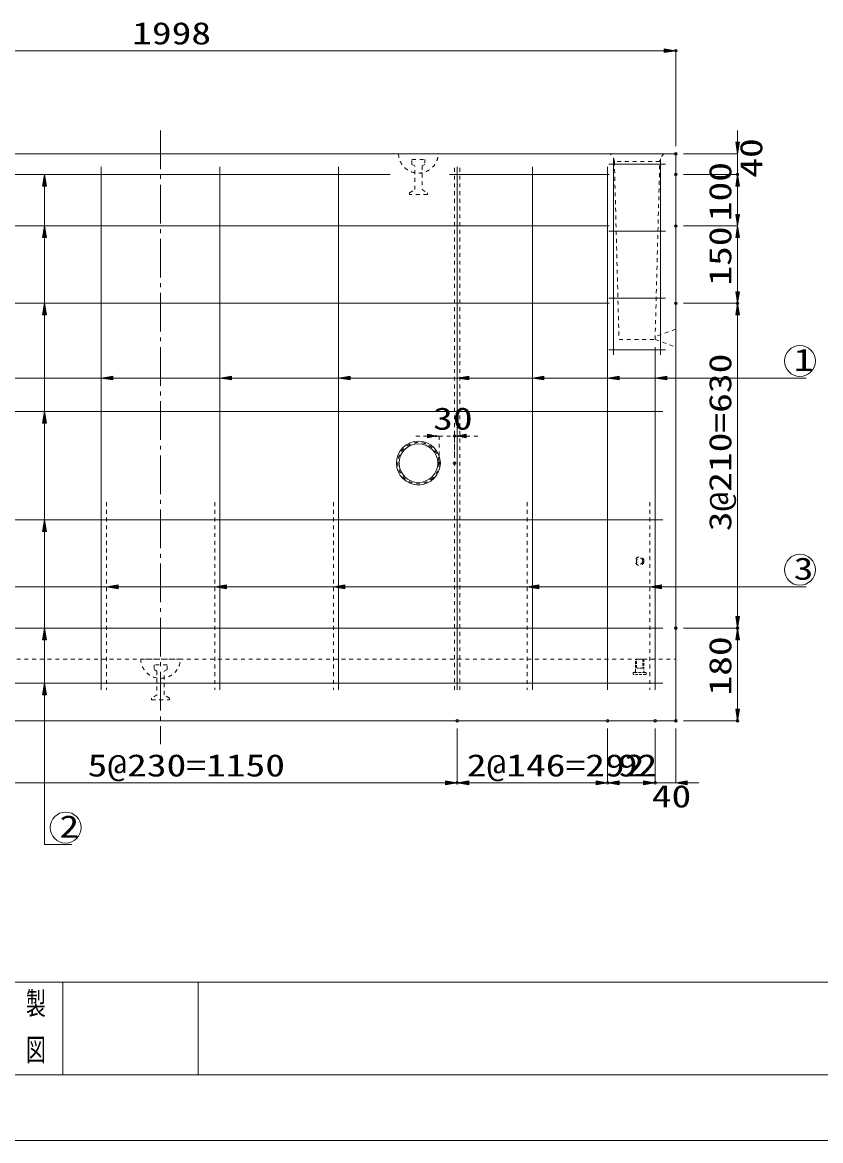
# Model space of a CAD drawing. Units: millimetres, scale not verified. Extents: x 0 to 6300, y 0 to 4455.
# Drawn here: x 1601 to 3149, y 0 to 2169 of the extents above; entities that cross this region are included whole.
import ezdxf
from ezdxf.enums import TextEntityAlignment as Align

# ---------------------------------------------------------------- set-up
doc = ezdxf.new("R2010")
doc.units = ezdxf.units.MM
doc.header["$LTSCALE"] = 10
doc.header["$PDMODE"] = 32
doc.header["$PDSIZE"] = 5
for name, pattern in [('USER1', [1.5, 0.75, -0.75]), ('USER2', [10.5, 7.5, -1.125, 0.75, -1.125]), ('USER3', [0.75, 0.5, -0.25])]:
    doc.linetypes.add(name, pattern=pattern)
for name, color, linetype, lineweight in [('0_11', 7, 'USER1', 13), ('Defpoints_3', 7, 'Continuous', 13), ('S-1', 2, 'USER1', 13), ('S-2', 3, 'Continuous', 13), ('S-4', 4, 'USER3', 13), ('S-Dim', 1, 'Continuous', 13), ('TTL-FRAM', 3, 'Continuous', 13), ('TTL-LINE', 2, 'Continuous', 13), ('TTL-TXT', 2, 'Continuous', 13), ('鉄筋径', 253, 'USER1', 13)]:
    doc.layers.add(name, color=color, linetype=linetype, lineweight=lineweight)
doc.styles.add('ＭＳ ゴシック', font='')
doc.styles.get('ＭＳ ゴシック').set_extended_font_data('MS Gothic')

# ---------------------------------------------------------------- blocks, each defined once
blk = doc.blocks.new('A$Cb643a5cb')
at = {"color": 2, "linetype": 'USER1', "lineweight": 13}
blk.add_line((77, 79), (0, 79), dxfattribs=at)
at = {"color": 4, "linetype": 'USER1', "lineweight": 13}
for p, q in [((51, 68), (26, 68)), ((26, 68), (26, 58.5)), ((51, 58.5), (51, 68)), ((26, 58.5), (31.5, 55.5)), ((31.5, 55.5), (31.5, 9.6)), ((45.5, 55.5), (51, 58.5)), ((45.5, 9.6), (45.5, 55.5)), ((31.5, 9.6), (21, 3.2)), ((21, 3.2), (21, 0)), ((21, 0), (56, 0)), ((56, 3.2), (45.5, 9.6)), ((56, 0), (56, 3.2))]:
    blk.add_line(p, q, dxfattribs=at)
at = {"color": 2, "linetype": 'USER1', "lineweight": 13}
blk.add_arc((38.5, 80), 38.5, 181.5077, 358.4923, dxfattribs=at)

msp = doc.modelspace()

# ---------------------------------------------------------------- hatches: boundary and pattern name
at = {"layer": 'S-Dim'}
for points in [[(2845.93, 2117.89), (2845.93, 2110.39), (2868.43, 2114.14)], [(2984.68, 1936.64), (2992.18, 1936.64), (2988.43, 1914.14)], [(1640.68, 1851.64), (1648.18, 1851.64), (1644.43, 1874.14)], [(2984.68, 1851.64), (2992.18, 1851.64), (2988.43, 1874.14)], [(2984.68, 1851.64), (2992.18, 1851.64), (2988.43, 1874.14)], [(2984.68, 1796.64), (2992.18, 1796.64), (2988.43, 1774.14)], [(1640.68, 1751.64), (1648.18, 1751.64), (1644.43, 1774.14)], [(2984.68, 1751.64), (2992.18, 1751.64), (2988.43, 1774.14)], [(2984.68, 1646.64), (2992.18, 1646.64), (2988.43, 1624.14)], [(1640.68, 1601.64), (1648.18, 1601.64), (1644.43, 1624.14)], [(2984.68, 1601.64), (2992.18, 1601.64), (2988.43, 1624.14)], [(1776.93, 1475.39), (1776.93, 1482.89), (1754.43, 1479.14)], [(2006.93, 1475.39), (2006.93, 1482.89), (1984.43, 1479.14)], [(2236.93, 1475.39), (2236.93, 1482.89), (2214.43, 1479.14)], [(2466.93, 1475.39), (2466.93, 1482.89), (2444.43, 1479.14)], [(2612.93, 1475.39), (2612.93, 1482.89), (2590.43, 1479.14)], [(2758.93, 1475.39), (2758.93, 1482.89), (2736.43, 1479.14)], [(2850.93, 1475.39), (2850.93, 1482.89), (2828.43, 1479.14)], [(1640.68, 1391.64), (1648.18, 1391.64), (1644.43, 1414.14)], [(1640.68, 1181.64), (1648.18, 1181.64), (1644.43, 1204.14)], [(1786.93, 1070.39), (1786.93, 1077.89), (1764.43, 1074.14)], [(1996.93, 1070.39), (1996.93, 1077.89), (1974.43, 1074.14)], [(2226.93, 1070.39), (2226.93, 1077.89), (2204.43, 1074.14)], [(2602.93, 1070.39), (2602.93, 1077.89), (2580.43, 1074.14)], [(2840.93, 1070.39), (2840.93, 1077.89), (2818.43, 1074.14)], [(2984.68, 1016.64), (2992.18, 1016.64), (2988.43, 994.14)], [(1640.68, 971.64), (1648.18, 971.64), (1644.43, 994.14)], [(2984.68, 971.64), (2992.18, 971.64), (2988.43, 994.14)], [(1640.68, 864.67), (1648.18, 864.67), (1644.43, 887.17)], [(2984.68, 836.64), (2992.18, 836.64), (2988.43, 814.14)], [(2421.93, 697.89), (2421.93, 690.39), (2444.43, 694.14)], [(2466.93, 697.89), (2466.93, 690.39), (2444.43, 694.14)], [(2713.93, 697.89), (2713.93, 690.39), (2736.43, 694.14)], [(2758.93, 697.89), (2758.93, 690.39), (2736.43, 694.14)], [(2805.93, 697.89), (2805.93, 690.39), (2828.43, 694.14)], [(2805.93, 697.89), (2805.93, 690.39), (2828.43, 694.14)], [(2890.93, 697.89), (2890.93, 690.39), (2868.43, 694.14)]]:
    msp.add_hatch(color=256, dxfattribs=at).paths.add_polyline_path(points)
at = {"layer": '鉄筋径'}
for points in [[(2386.93, 1370.48), (2386.93, 1362.98), (2409.43, 1366.73)], [(2461.93, 1370.48), (2461.93, 1362.98), (2439.43, 1366.73)]]:
    msp.add_hatch(color=256, dxfattribs=at).paths.add_polyline_path(points)

# ---------------------------------------------------------------- linework, layer by layer
at = {"layer": '0_11', "color": 2}
msp.add_line((2330.93, 1914.14), (2407.93, 1914.14), dxfattribs=at)
at = {"layer": '0_11', "color": 4}
for p, q in [((2356.93, 1893.64), (2356.93, 1903.14)), ((2356.93, 1903.14), (2381.93, 1903.14)), ((2362.43, 1890.64), (2356.93, 1893.64)), ((2362.43, 1844.74), (2362.43, 1890.64)), ((2381.93, 1893.64), (2376.43, 1890.64)), ((2376.43, 1890.64), (2376.43, 1844.74)), ((2381.93, 1903.14), (2381.93, 1893.64)), ((2351.93, 1838.34), (2362.43, 1844.74)), ((2376.43, 1844.74), (2386.93, 1838.34)), ((2351.93, 1835.14), (2351.93, 1838.34)), ((2386.93, 1835.14), (2351.93, 1835.14)), ((2386.93, 1838.34), (2386.93, 1835.14))]:
    msp.add_line(p, q, dxfattribs=at)
at = {"layer": '0_11', "linetype": 'Continuous'}
for radius in [42.5, 37.5]:
    msp.add_circle((2369.43, 1314.14), radius, dxfattribs=at)
at = {"layer": '0_11', "color": 2}
msp.add_arc((2369.43, 1915.15), 38.51, 181.50769, 358.49231, dxfattribs=at)
at = {"layer": 'Defpoints_3'}
msp.add_line((0, 0), (6300, 0), dxfattribs=at)
for p in [(2868.43, 2114.14), (2868.43, 1914.14), (2868.43, 1914.14), (2868.43, 1874.14), (2868.43, 1874.14), (2988.43, 1874.14), (2988.43, 1874.14), (2868.43, 1774.14), (2868.43, 1774.14), (2868.43, 1624.14), (2868.43, 1624.14), (2988.43, 1624.14), (2439.43, 1366.73), (2409.43, 1314.14), (2439.43, 1314.14), (2868.43, 994.14), (2868.43, 994.14), (2988.43, 994.14), (2444.43, 814.14), (2444.43, 814.14), (2736.43, 814.14), (2736.43, 814.14), (2828.43, 814.14), (2828.43, 814.14), (2868.43, 814.14), (2868.43, 814.14), (2988.43, 814.14), (2444.43, 694.14), (2444.43, 694.14), (2736.43, 694.14), (2828.43, 694.14)]:
    msp.add_point(p, dxfattribs=at)
at = {"layer": 'S-1', "linetype": 'Continuous'}
for p, q in [((870.43, 1914.14), (2868.43, 1914.14)), ((2868.43, 1914.14), (2868.43, 814.14)), ((2868.43, 814.14), (870.43, 814.14))]:
    msp.add_line(p, q, dxfattribs=at)
at = {"layer": 'S-1'}
for p, q in [((2845.93, 1914.14), (2740.93, 1914.14)), ((2837.43, 1899.14), (2749.43, 1899.14)), ((2749.43, 1899.14), (2758.43, 1554.14)), ((2828.43, 1554.14), (2837.43, 1899.14)), ((2868.43, 1574.14), (2828.57, 1559.14)), ((2868.43, 1539.14), (2868.43, 1574.14)), ((2758.43, 1554.14), (2828.43, 1554.14)), ((2828.57, 1559.14), (2828.57, 1554.14)), ((2828.57, 1554.14), (2868.43, 1539.14)), ((870.43, 934.14), (2868.43, 934.14))]:
    msp.add_line(p, q, dxfattribs=at)
for centre, start, end in [((2729.48, 1897.74), 4.00625, 55.07131), ((2857.39, 1897.74), 124.92869, 175.99375)]:
    msp.add_arc(centre, 20, start, end, dxfattribs=at)
at = {"layer": 'S-2'}
for p, q in [((1754.43, 874.14), (1754.43, 1889.14)), ((1984.43, 874.14), (1984.43, 1889.14)), ((2214.43, 874.14), (2214.43, 1889.14)), ((2444.43, 874.14), (2444.43, 1889.14)), ((2590.43, 874.14), (2590.43, 1889.14)), ((2736.43, 874.14), (2736.43, 1889.14)), ((2738.43, 1894.14), (2848.43, 1894.14)), ((2747.83, 1904.14), (2747.83, 1524.14)), ((2839.04, 1904.14), (2839.04, 1524.14)), ((1424.43, 1874.14), (2314.43, 1874.14)), ((2739.43, 1874.14), (2429.43, 1874.14)), ((999.43, 1774.14), (2739.43, 1774.14)), ((2738.43, 1764.14), (2848.43, 1764.14)), ((2738.43, 1634.14), (2848.43, 1634.14)), ((999.43, 1624.14), (2739.43, 1624.14)), ((2738.43, 1534.14), (2848.43, 1534.14)), ((2828.43, 874.14), (2828.43, 1539.14)), ((895.43, 1414.14), (2843.43, 1414.14)), ((895.43, 1204.14), (2843.43, 1204.14)), ((895.43, 994.14), (2843.43, 994.14)), ((895.43, 887.17), (2843.43, 887.17))]:
    msp.add_line(p, q, dxfattribs=at)
at = {"layer": 'S-2', "linetype": 'USER1'}
for p, q in [((1764.43, 1238.43), (1764.43, 874.14)), ((1974.43, 1238.43), (1974.43, 874.14)), ((2204.43, 1238.43), (2204.43, 874.14)), ((2580.43, 1238.43), (2580.43, 874.14)), ((2818.43, 1238.43), (2818.43, 874.14))]:
    msp.add_line(p, q, dxfattribs=at)
at = {"layer": 'S-4'}
for p, q in [((2790.18, 933.64), (2790.68, 934.14)), ((2790.18, 910.14), (2790.18, 933.64)), ((2790.68, 934.14), (2806.18, 934.14)), ((2792.43, 917.08), (2792.43, 934.14)), ((2804.43, 934.14), (2804.43, 917.08)), ((2806.18, 934.14), (2806.68, 933.64)), ((2806.68, 933.64), (2806.68, 910.14)), ((2793.38, 916.14), (2792.43, 917.08)), ((2803.49, 916.14), (2793.38, 916.14)), ((2804.43, 917.08), (2803.49, 916.14)), ((2785.68, 905.14), (2785.68, 907.14)), ((2786.68, 908.14), (2788.18, 908.14)), ((2810.18, 904.14), (2786.68, 904.14)), ((2808.68, 908.14), (2788.18, 908.14)), ((2808.68, 908.14), (2810.18, 908.14)), ((2811.18, 907.14), (2811.18, 905.14))]:
    msp.add_line(p, q, dxfattribs=at)
at = {"layer": 'S-4', "linetype": 'USER1'}
for radius in [8.25, 6]:
    msp.add_circle((2798.43, 1124.14), radius, dxfattribs=at)
at = {"layer": 'S-4'}
for centre, radius, start, end in [((2786.68, 907.14), 1, 90, 180), ((2786.68, 905.14), 1, 180, 270), ((2788.18, 910.14), 2, 270, 0), ((2808.68, 910.14), 2, 180, 270), ((2810.18, 907.14), 1, 0, 90), ((2810.18, 905.14), 1, 270, 0)]:
    msp.add_arc(centre, radius, start, end, dxfattribs=at)
at = {"layer": 'S-Dim'}
for p, q in [((892.93, 2114.14), (2845.93, 2114.14)), ((2868.43, 1929.14), (2868.43, 2114.14)), ((2988.43, 1936.64), (2988.43, 1959.14)), ((2883.43, 1914.14), (2988.43, 1914.14)), ((2988.43, 1914.14), (2988.43, 1874.14)), ((1644.43, 1874.14), (1644.43, 574.14)), ((2883.43, 1874.14), (2988.43, 1874.14)), ((2883.43, 1874.14), (2988.43, 1874.14)), ((2988.43, 1851.64), (2988.43, 1829.14)), ((2988.43, 1796.64), (2988.43, 1851.64)), ((2883.43, 1774.14), (2988.43, 1774.14)), ((2883.43, 1774.14), (2988.43, 1774.14)), ((2988.43, 1751.64), (2988.43, 1646.64)), ((2883.43, 1624.14), (2988.43, 1624.14)), ((2883.43, 1624.14), (2988.43, 1624.14)), ((2988.43, 1601.64), (2988.43, 1016.64)), ((910.43, 1479.14), (3068.43, 1479.14)), ((3068.43, 1479.14), (3078.43, 1479.14)), ((3078.43, 1479.14), (3089.68, 1479.14)), ((3089.68, 1479.14), (3121.18, 1479.14)), ((920.43, 1074.14), (3068.43, 1074.14)), ((3068.43, 1074.14), (3078.43, 1074.14)), ((3078.43, 1074.14), (3089.68, 1074.14)), ((3089.68, 1074.14), (3121.18, 1074.14)), ((2883.43, 994.14), (2988.43, 994.14)), ((2883.43, 994.14), (2988.43, 994.14)), ((2988.43, 971.64), (2988.43, 836.64)), ((2883.43, 814.14), (2988.43, 814.14)), ((2444.43, 799.14), (2444.43, 694.14)), ((2444.43, 799.14), (2444.43, 694.14)), ((2736.43, 799.14), (2736.43, 694.14)), ((2736.43, 799.14), (2736.43, 694.14)), ((2828.43, 799.14), (2828.43, 694.14)), ((2828.43, 799.14), (2828.43, 694.14)), ((2868.43, 799.14), (2868.43, 694.14)), ((1316.93, 694.14), (2421.93, 694.14)), ((2713.93, 694.14), (2466.93, 694.14)), ((2805.93, 694.14), (2758.93, 694.14)), ((2805.93, 694.14), (2783.43, 694.14)), ((2868.43, 694.14), (2828.43, 694.14)), ((2890.93, 694.14), (2913.43, 694.14)), ((1644.43, 574.14), (1654.43, 574.14)), ((1654.43, 574.14), (1665.68, 574.14)), ((1665.68, 574.14), (1697.18, 574.14))]:
    msp.add_line(p, q, dxfattribs=at)
at = {"layer": 'S-Dim', "linetype": 'USER2'}
msp.add_line((1869.43, 1959.14), (1869.43, 769.14), dxfattribs=at)
at = {"layer": 'S-Dim'}
for points in [[(2845.93, 2117.89), (2845.93, 2110.39), (2868.43, 2114.14)], [(2984.68, 1936.64), (2992.18, 1936.64), (2988.43, 1914.14)], [(1640.68, 1851.64), (1648.18, 1851.64), (1644.43, 1874.14)], [(2984.68, 1851.64), (2992.18, 1851.64), (2988.43, 1874.14)], [(2984.68, 1851.64), (2992.18, 1851.64), (2988.43, 1874.14)], [(2984.68, 1796.64), (2992.18, 1796.64), (2988.43, 1774.14)], [(1640.68, 1751.64), (1648.18, 1751.64), (1644.43, 1774.14)], [(2984.68, 1751.64), (2992.18, 1751.64), (2988.43, 1774.14)], [(2984.68, 1646.64), (2992.18, 1646.64), (2988.43, 1624.14)], [(1640.68, 1601.64), (1648.18, 1601.64), (1644.43, 1624.14)], [(2984.68, 1601.64), (2992.18, 1601.64), (2988.43, 1624.14)], [(1776.93, 1475.39), (1776.93, 1482.89), (1754.43, 1479.14)], [(2006.93, 1475.39), (2006.93, 1482.89), (1984.43, 1479.14)], [(2236.93, 1475.39), (2236.93, 1482.89), (2214.43, 1479.14)], [(2466.93, 1475.39), (2466.93, 1482.89), (2444.43, 1479.14)], [(2612.93, 1475.39), (2612.93, 1482.89), (2590.43, 1479.14)], [(2758.93, 1475.39), (2758.93, 1482.89), (2736.43, 1479.14)], [(2850.93, 1475.39), (2850.93, 1482.89), (2828.43, 1479.14)], [(1640.68, 1391.64), (1648.18, 1391.64), (1644.43, 1414.14)], [(1640.68, 1181.64), (1648.18, 1181.64), (1644.43, 1204.14)], [(1786.93, 1070.39), (1786.93, 1077.89), (1764.43, 1074.14)], [(1996.93, 1070.39), (1996.93, 1077.89), (1974.43, 1074.14)], [(2226.93, 1070.39), (2226.93, 1077.89), (2204.43, 1074.14)], [(2602.93, 1070.39), (2602.93, 1077.89), (2580.43, 1074.14)], [(2840.93, 1070.39), (2840.93, 1077.89), (2818.43, 1074.14)], [(2984.68, 1016.64), (2992.18, 1016.64), (2988.43, 994.14)], [(1640.68, 971.64), (1648.18, 971.64), (1644.43, 994.14)], [(2984.68, 971.64), (2992.18, 971.64), (2988.43, 994.14)], [(1640.68, 864.67), (1648.18, 864.67), (1644.43, 887.17)], [(2984.68, 836.64), (2992.18, 836.64), (2988.43, 814.14)], [(2421.93, 697.89), (2421.93, 690.39), (2444.43, 694.14)], [(2466.93, 697.89), (2466.93, 690.39), (2444.43, 694.14)], [(2713.93, 697.89), (2713.93, 690.39), (2736.43, 694.14)], [(2758.93, 697.89), (2758.93, 690.39), (2736.43, 694.14)], [(2805.93, 697.89), (2805.93, 690.39), (2828.43, 694.14)], [(2805.93, 697.89), (2805.93, 690.39), (2828.43, 694.14)], [(2890.93, 697.89), (2890.93, 690.39), (2868.43, 694.14)]]:
    msp.add_lwpolyline(points, close=True, dxfattribs=at)
for centre in [(3109.32, 1512.26), (3109.32, 1107.26), (1685.32, 607.26)]:
    msp.add_circle(centre, 30, dxfattribs=at)
at = {"layer": 'TTL-FRAM'}
for p, q in [((382.5, 307.5), (6007.5, 307.5)), ((1642.5, 127.5), (1222.5, 127.5)), ((1747.5, 127.5), (1642.5, 127.5)), ((2010, 127.5), (1747.5, 127.5)), ((2115, 127.5), (2010, 127.5)), ((2377.5, 127.5), (2115, 127.5)), ((3727.5, 127.5), (2377.5, 127.5))]:
    msp.add_line(p, q, dxfattribs=at)
at = {"layer": 'TTL-LINE'}
for p, q in [((1680, 127.5), (1680, 307.5)), ((1942.5, 127.5), (1942.5, 307.5))]:
    msp.add_line(p, q, dxfattribs=at)
at = {"layer": '鉄筋径'}
for p, q in [((2439.43, 874.14), (2439.43, 1889.14)), ((2449.43, 874.14), (2449.43, 1889.14)), ((2386.93, 1366.73), (2364.43, 1366.73)), ((2409.43, 1329.14), (2409.43, 1366.73)), ((2409.43, 1366.73), (2439.43, 1366.73)), ((2439.43, 1329.14), (2439.43, 1366.73)), ((2461.93, 1366.73), (2484.43, 1366.73))]:
    msp.add_line(p, q, dxfattribs=at)
for points in [[(2386.93, 1370.48), (2386.93, 1362.98), (2409.43, 1366.73)], [(2461.93, 1370.48), (2461.93, 1362.98), (2439.43, 1366.73)]]:
    msp.add_lwpolyline(points, close=True, dxfattribs=at)
msp.add_circle((2369.43, 1314.14), 40, dxfattribs=at)

# ---------------------------------------------------------------- block references
at = {"layer": '0_11'}
msp.add_blockref('A$Cb643a5cb', (1830.93, 855.14), dxfattribs=at)

# ---------------------------------------------------------------- texts
at = {"layer": 'S-Dim', "style": 'ＭＳ ゴシック', "width": 1.3}
for s, p in [('1998', (1814.23, 2113.31)), ('1', (3097.18, 1479.81)), ('3', (3097.18, 1074.81)), ('5@230=1150', (1727.83, 693.31)), ('2@146=292', (2463.23, 693.31)), ('92', (2756.03, 693.31)), ('40', (2822.03, 633.31)), ('2', (1673.18, 574.81))]:
    msp.add_text(s, height=43.3, dxfattribs=at).set_placement(p, align=Align.BOTTOM_LEFT)
for s, p in [('40', (3049.26, 1867.74)), ('100', (2989.26, 1783.34)), ('150', (2989.26, 1658.34)), ('3@210=630', (2989.26, 1181.94)), ('180', (2989.26, 863.34))]:
    msp.add_text(s, height=43.3, rotation=90, dxfattribs=at).set_placement(p, align=Align.BOTTOM_LEFT)
at = {"layer": 'TTL-TXT', "style": 'ＭＳ ゴシック', "width": 0.65}
for s, p in [('製', (1627.5, 231.67)), ('図', (1627.5, 141.67))]:
    msp.add_text(s, height=43.3, dxfattribs=at).set_placement(p, align=Align.BOTTOM_CENTER)
at = {"layer": '鉄筋径', "style": 'ＭＳ ゴシック', "width": 1.3}
msp.add_text('30', height=43.3, dxfattribs=at).set_placement((2398.03, 1365.9), align=Align.BOTTOM_LEFT)

doc.saveas('drawing.dxf')
